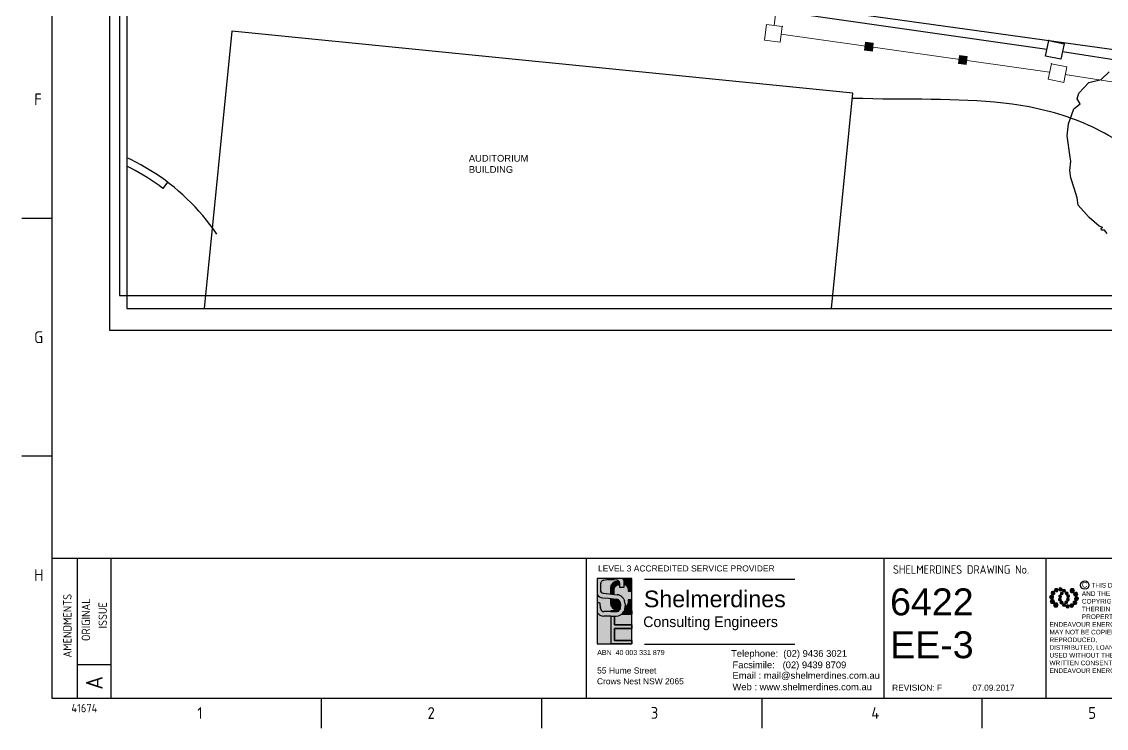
# Paper-space layout 'EE-3' of a CAD drawing. Header units: metres, sheet in millimetres. Extents: x -9 to 824, y -5 to 581.
# Drawn here: x -9.1 to 313.5, y -5.4 to 204.8 of the extents above; entities that cross this region are included whole.
import ezdxf
from ezdxf.enums import TextEntityAlignment as Align
from ezdxf.xclip import XClip

# ---------------------------------------------------------------- set-up
doc = ezdxf.new("R2010")
doc.units = ezdxf.units.M
doc.header["$XCLIPFRAME"] = 2
doc.linetypes.add('Cable New OH', pattern=[6, 4, -2])
doc.layers.get('0').update_dxf_attribs({"color": 6})
for name, color, linetype in [('detail_new', 7, 'Continuous'), ('NOTE 1TO1000_new', 7, 'Continuous'), ('Notes', 7, 'Continuous'), ('PLAN1_NEW', 251, 'Continuous')]:
    doc.layers.add(name, color=color, linetype=linetype)
doc.styles.add('ARIAL', font='arial.ttf', dxfattribs={"height": 2})
doc.styles.add('esp', font='eurosti.ttf')
doc.styles.add('iecISOCP', font='isocp.shx')
doc.styles.get("Standard").update_dxf_attribs({"font": 'arial.ttf'})
doc.linetypes.add('IE Trench HV', pattern='A,7,-0.2,["/",Standard,S=3,R=0,X=0.6,Y=-1.4],-2.5', length=9.7)

# ---------------------------------------------------------------- blocks, each defined once
blk = doc.blocks.new('PLAN_NEW')
at = {"layer": 'PLAN1_NEW', "color": 251}
for p, q in [((19.034, 75.258), (18.838, 75.378)), ((22.447, 48.62), (23.067, 48.779)), ((23.067, 48.779), (23.421, 48.775)), ((23.421, 48.775), (23.884, 48.659)), ((21.261, 48.292), (21.54, 48.418)), ((21.54, 48.418), (21.83, 48.543)), ((21.83, 48.543), (22.051, 48.591)), ((22.051, 48.591), (22.331, 48.591)), ((22.331, 48.591), (22.447, 48.62)), ((23.884, 48.659), (24.048, 48.485)), ((24.048, 48.485), (24.192, 48.591)), ((24.192, 48.591), (24.366, 48.553)), ((24.366, 48.553), (24.706, 48.287)), ((20.711, 47.878), (21.042, 48.243)), ((21.042, 48.243), (21.261, 48.292)), ((24.706, 48.287), (24.832, 47.936)), ((20.489, 47.559), (20.711, 47.878)), ((24.832, 47.936), (25.085, 47.726)), ((20.373, 47.482), (20.431, 47.492)), ((20.383, 47.396), (20.373, 47.482)), ((20.431, 47.492), (20.46, 47.453)), ((20.46, 47.453), (20.489, 47.559)), ((20.296, 47.299), (20.383, 47.396))]:
    blk.add_line(p, q, dxfattribs=at)
at = {"layer": 'PLAN1_NEW', "color": 251, "flags": 128}
blk.add_lwpolyline([(0, 49.225, 0.082049), (11.662, 49.985), (11.546, 50.541), (10.79, 50.378), (10.79, 50.703), (13.977, 51.736), (13.769, 52.276), (13.68, 52.241), (13.68, 55.241), (23.69, 55.241), (23.69, 73.801), (8.88, 73.801), (8.88, 72.621), (0, 72.621)], format="xyb", dxfattribs=at)
at = {"layer": 'PLAN1_NEW', "color": 251}
for radius, start, end in [(6.262, 328.5166, 48.6465), (6.492, 309.6661, 46.3901)]:
    blk.add_arc((13.498, 78.648), radius, start, end, dxfattribs=at)
blk.add_open_spline([(0, 41.575), (0.563, 41.283), (1.151, 40.965), (1.788, 40.597), (5.003, 38.741), (9.779, 39.331), (13.555, 40.107), (17.384, 40.894), (21.006, 43.789), (22.726, 46.64), (24.411, 49.433), (23.756, 51.966), (23.54, 55.241)], degree=3, knots=[0.749114, 0.749114, 0.749114, 0.749114, 1, 1, 1, 2, 2, 2, 3, 3, 3, 4, 4, 4, 4], dxfattribs=at)
blk = doc.blocks.new('SURVEY1_NEW')
at = {"layer": 'PLAN1_NEW'}
for p, q in [((-17.497198, 52.45986), (-1.875441, 50.291589)), ((-17.524696, 52.23151), (-9.542563, 51.093832)), ((-9.584691, 50.888101), (-9.490196, 51.348504)), ((-9.490196, 51.348504), (-9.030639, 51.254007)), ((-9.030639, 51.254007), (-9.125303, 50.793639)), ((-9.077971, 51.023823), (-1.585996, 49.846286)), ((-9.125303, 50.793639), (-9.584691, 50.888101))]:
    blk.add_line(p, q, dxfattribs=at)
for p in [(-9.490196, 51.348504, -9999), (-9.030639, 51.254007, -9999)]:
    blk.add_point(p, dxfattribs=at)
blk = doc.blocks.new('EE_LOGO_SMALL')
at = {"layer": 'Notes'}
h = blk.add_hatch(color=256, dxfattribs=at)
edge = h.paths.add_edge_path()
edge.add_spline(control_points=[(-8.41, 1.95), (-9.16, 1.99), (-9.8, 1.42), (-9.84, 0.67), (-9.89, -0.07), (-9.31, -0.71), (-8.56, -0.75), (-7.82, -0.8), (-7.18, -0.23), (-7.14, 0.52), (-7.09, 1.27), (-7.66, 1.91), (-8.41, 1.95)], knot_values=[0, 0, 0, 0, 1, 1, 1, 2, 2, 2, 3, 3, 3, 4, 4, 4, 4], degree=3, periodic=0)
h = blk.add_hatch(color=256, dxfattribs=at)
edge = h.paths.add_edge_path()
edge.add_spline(control_points=[(-6.81, 4.47), (-7.42, 4.82), (-8.21, 4.62), (-8.57, 4), (-8.92, 3.39), (-8.72, 2.6), (-8.1, 2.25), (-7.49, 1.89), (-6.7, 2.09), (-6.34, 2.71), (-5.98, 3.32), (-6.19, 4.11), (-6.81, 4.47)], knot_values=[0, 0, 0, 0, 1, 1, 1, 2, 2, 2, 3, 3, 3, 4, 4, 4, 4], degree=3, periodic=0)
h = blk.add_hatch(color=256, dxfattribs=at)
edge = h.paths.add_edge_path()
edge.add_spline(control_points=[(-4.19, 5.89), (-4.56, 6.46), (-5.32, 6.62), (-5.88, 6.26), (-6.45, 5.89), (-6.61, 5.13), (-6.25, 4.56), (-5.88, 4), (-5.13, 3.83), (-4.56, 4.2), (-3.99, 4.56), (-3.82, 5.32), (-4.19, 5.89)], knot_values=[0, 0, 0, 0, 1, 1, 1, 2, 2, 2, 3, 3, 3, 4, 4, 4, 4], degree=3, periodic=0)
h = blk.add_hatch(color=256, dxfattribs=at)
edge = h.paths.add_edge_path()
edge.add_spline(control_points=[(-2.5, 2.07), (-3.02, 2.18), (-3.52, 1.86), (-3.63, 1.35), (-3.74, 0.84), (-3.41, 0.33), (-2.91, 0.22), (-2.39, 0.11), (-1.89, 0.43), (-1.78, 0.95), (-1.67, 1.46), (-1.99, 1.96), (-2.5, 2.07)], knot_values=[0, 0, 0, 0, 1, 1, 1, 2, 2, 2, 3, 3, 3, 4, 4, 4, 4], degree=3, periodic=0)
h = blk.add_hatch(color=256, dxfattribs=at)
edge = h.paths.add_edge_path()
edge.add_spline(control_points=[(-1.35, 5.88), (-1.41, 6.52), (-1.98, 6.98), (-2.62, 6.92), (-3.26, 6.85), (-3.72, 6.28), (-3.66, 5.65), (-3.6, 5.01), (-3.03, 4.54), (-2.39, 4.61), (-1.75, 4.67), (-1.28, 5.24), (-1.35, 5.88)], knot_values=[0, 0, 0, 0, 1, 1, 1, 2, 2, 2, 3, 3, 3, 4, 4, 4, 4], degree=3, periodic=0)
h = blk.add_hatch(color=256, dxfattribs=at)
edge = h.paths.add_edge_path()
edge.add_spline(control_points=[(1.01, 4.87), (1.01, 4.27), (0.53, 3.79), (-0.07, 3.79), (-0.67, 3.79), (-1.16, 4.27), (-1.16, 4.87), (-1.16, 5.47), (-0.67, 5.96), (-0.07, 5.96), (0.53, 5.96), (1.01, 5.47), (1.01, 4.87)], knot_values=[0, 0, 0, 0, 1, 1, 1, 2, 2, 2, 3, 3, 3, 4, 4, 4, 4], degree=3, periodic=0)
edge = h.paths.add_edge_path()
edge.add_spline(control_points=[(-1.36, 3.98), (-1.87, 4.09), (-2.38, 3.77), (-2.49, 3.26), (-2.6, 2.75), (-2.27, 2.24), (-1.76, 2.13), (-1.25, 2.02), (-0.75, 2.35), (-0.64, 2.86), (-0.53, 3.37), (-0.85, 3.87), (-1.36, 3.98)], knot_values=[0, 0, 0, 0, 1, 1, 1, 2, 2, 2, 3, 3, 3, 4, 4, 4, 4], degree=3, periodic=0)
h = blk.add_hatch(color=256, dxfattribs=at)
edge = h.paths.add_edge_path()
edge.add_spline(control_points=[(2.33, 2.37), (2.77, 2.76), (2.8, 3.42), (2.42, 3.85), (2.03, 4.29), (1.37, 4.32), (0.94, 3.94), (0.51, 3.55), (0.47, 2.89), (0.85, 2.46), (1.24, 2.03), (1.9, 1.99), (2.33, 2.37)], knot_values=[0, 0, 0, 0, 1, 1, 1, 2, 2, 2, 3, 3, 3, 4, 4, 4, 4], degree=3, periodic=0)
edge = h.paths.add_edge_path()
edge.add_spline(control_points=[(1.01, 4.87), (1.01, 4.27), (0.53, 3.79), (-0.07, 3.79), (-0.67, 3.79), (-1.16, 4.27), (-1.16, 4.87), (-1.16, 5.47), (-0.67, 5.96), (-0.07, 5.96), (0.53, 5.96), (1.01, 5.47), (1.01, 4.87)], knot_values=[0, 0, 0, 0, 1, 1, 1, 2, 2, 2, 3, 3, 3, 4, 4, 4, 4], degree=3, periodic=0)
h = blk.add_hatch(color=256, dxfattribs=at)
edge = h.paths.add_edge_path()
edge.add_spline(control_points=[(1.01, 4.87), (1.01, 4.27), (0.53, 3.79), (-0.07, 3.79), (-0.67, 3.79), (-1.16, 4.27), (-1.16, 4.87), (-1.16, 5.47), (-0.67, 5.96), (-0.07, 5.96), (0.53, 5.96), (1.01, 5.47), (1.01, 4.87)], knot_values=[0, 0, 0, 0, 1, 1, 1, 2, 2, 2, 3, 3, 3, 4, 4, 4, 4], degree=3, periodic=0)
edge = h.paths.add_edge_path(flags=16)
edge.add_spline(control_points=[(1.01, 4.87), (1.01, 4.27), (0.53, 3.79), (-0.07, 3.79), (-0.67, 3.79), (-1.16, 4.27), (-1.16, 4.87), (-1.16, 5.47), (-0.67, 5.96), (-0.07, 5.96), (0.53, 5.96), (1.01, 5.47), (1.01, 4.87)], knot_values=[0, 0, 0, 0, 1, 1, 1, 2, 2, 2, 3, 3, 3, 4, 4, 4, 4], degree=3, periodic=0)
h = blk.add_hatch(color=256, dxfattribs=at)
edge = h.paths.add_edge_path()
edge.add_spline(control_points=[(2.98, 0.19), (3.52, 0.33), (3.83, 0.88), (3.69, 1.41), (3.55, 1.94), (3.01, 2.26), (2.48, 2.12), (1.95, 1.98), (1.63, 1.43), (1.77, 0.9), (1.91, 0.37), (2.45, 0.05), (2.98, 0.19)], knot_values=[0, 0, 0, 0, 1, 1, 1, 2, 2, 2, 3, 3, 3, 4, 4, 4, 4], degree=3, periodic=0)
h = blk.add_hatch(color=256, dxfattribs=at)
edge = h.paths.add_edge_path()
edge.add_spline(control_points=[(6.99, 4.87), (6.99, 4.04), (6.32, 3.36), (5.48, 3.36), (4.65, 3.36), (3.97, 4.04), (3.97, 4.87), (3.97, 5.71), (4.65, 6.38), (5.48, 6.38), (6.32, 6.38), (6.99, 5.71), (6.99, 4.87)], knot_values=[0, 0, 0, 0, 1, 1, 1, 2, 2, 2, 3, 3, 3, 4, 4, 4, 4], degree=3, periodic=0)
h = blk.add_hatch(color=256, dxfattribs=at)
edge = h.paths.add_edge_path()
edge.add_spline(control_points=[(8.37, 1.14), (9.1, 1.46), (9.42, 2.3), (9.11, 3.02), (8.79, 3.74), (7.95, 4.07), (7.23, 3.75), (6.51, 3.43), (6.18, 2.59), (6.49, 1.87), (6.81, 1.15), (7.65, 0.82), (8.37, 1.14)], knot_values=[0, 0, 0, 0, 1, 1, 1, 2, 2, 2, 3, 3, 3, 4, 4, 4, 4], degree=3, periodic=0)
h = blk.add_hatch(color=256, dxfattribs=at)
edge = h.paths.add_edge_path()
edge.add_spline(control_points=[(8.27, -1.91), (9.01, -1.95), (9.65, -1.38), (9.69, -0.63), (9.74, 0.12), (9.17, 0.75), (8.42, 0.8), (7.67, 0.84), (7.03, 0.27), (6.99, -0.48), (6.95, -1.22), (7.52, -1.87), (8.27, -1.91)], knot_values=[0, 0, 0, 0, 1, 1, 1, 2, 2, 2, 3, 3, 3, 4, 4, 4, 4], degree=3, periodic=0)
h = blk.add_hatch(color=256, dxfattribs=at)
edge = h.paths.add_edge_path()
edge.add_spline(control_points=[(-8.52, -1.1), (-9.24, -1.42), (-9.57, -2.26), (-9.25, -2.98), (-8.94, -3.7), (-8.09, -4.03), (-7.37, -3.71), (-6.65, -3.39), (-6.33, -2.55), (-6.64, -1.83), (-6.96, -1.11), (-7.8, -0.78), (-8.52, -1.1)], knot_values=[0, 0, 0, 0, 1, 1, 1, 2, 2, 2, 3, 3, 3, 4, 4, 4, 4], degree=3, periodic=0)
h = blk.add_hatch(color=256, dxfattribs=at)
edge = h.paths.add_edge_path()
edge.add_spline(control_points=[(-7.14, -4.83), (-7.14, -4), (-6.46, -3.32), (-5.63, -3.32), (-4.8, -3.32), (-4.12, -4), (-4.12, -4.83), (-4.12, -5.67), (-4.8, -6.34), (-5.63, -6.34), (-6.46, -6.34), (-7.14, -5.67), (-7.14, -4.83)], knot_values=[0, 0, 0, 0, 1, 1, 1, 2, 2, 2, 3, 3, 3, 4, 4, 4, 4], degree=3, periodic=0)
h = blk.add_hatch(color=256, dxfattribs=at)
edge = h.paths.add_edge_path()
edge.add_spline(control_points=[(-3.13, -0.15), (-3.66, -0.29), (-3.98, -0.84), (-3.84, -1.37), (-3.7, -1.9), (-3.15, -2.22), (-2.62, -2.08), (-2.09, -1.94), (-1.78, -1.39), (-1.91, -0.86), (-2.06, -0.33), (-2.6, -0.01), (-3.13, -0.15)], knot_values=[0, 0, 0, 0, 1, 1, 1, 2, 2, 2, 3, 3, 3, 4, 4, 4, 4], degree=3, periodic=0)
h = blk.add_hatch(color=256, dxfattribs=at)
edge = h.paths.add_edge_path()
edge.add_spline(control_points=[(-2.48, -2.33), (-2.91, -2.72), (-2.95, -3.38), (-2.56, -3.81), (-2.18, -4.24), (-1.52, -4.28), (-1.08, -3.9), (-0.65, -3.51), (-0.62, -2.85), (-1, -2.42), (-1.39, -1.98), (-2.05, -1.95), (-2.48, -2.33)], knot_values=[0, 0, 0, 0, 1, 1, 1, 2, 2, 2, 3, 3, 3, 4, 4, 4, 4], degree=3, periodic=0)
h = blk.add_hatch(color=256, dxfattribs=at)
edge = h.paths.add_edge_path()
edge.add_spline(control_points=[(-1.16, -4.83), (-1.16, -4.23), (-0.67, -3.74), (-0.07, -3.74), (0.53, -3.74), (1.01, -4.23), (1.01, -4.83), (1.01, -5.43), (0.53, -5.92), (-0.07, -5.92), (-0.67, -5.92), (-1.16, -5.43), (-1.16, -4.83)], knot_values=[0, 0, 0, 0, 1, 1, 1, 2, 2, 2, 3, 3, 3, 4, 4, 4, 4], degree=3, periodic=0)
h = blk.add_hatch(color=256, dxfattribs=at)
edge = h.paths.add_edge_path()
edge.add_spline(control_points=[(1.22, -3.94), (1.73, -4.05), (2.23, -3.73), (2.34, -3.22), (2.45, -2.71), (2.13, -2.2), (1.62, -2.09), (1.11, -1.98), (0.6, -2.3), (0.49, -2.81), (0.38, -3.32), (0.71, -3.83), (1.22, -3.94)], knot_values=[0, 0, 0, 0, 1, 1, 1, 2, 2, 2, 3, 3, 3, 4, 4, 4, 4], degree=3, periodic=0)
h = blk.add_hatch(color=256, dxfattribs=at)
edge = h.paths.add_edge_path()
edge.add_spline(control_points=[(1.2, -5.84), (1.27, -6.47), (1.84, -6.94), (2.47, -6.87), (3.11, -6.81), (3.58, -6.24), (3.51, -5.6), (3.45, -4.96), (2.88, -4.5), (2.24, -4.56), (1.6, -4.63), (1.13, -5.2), (1.2, -5.84)], knot_values=[0, 0, 0, 0, 1, 1, 1, 2, 2, 2, 3, 3, 3, 4, 4, 4, 4], degree=3, periodic=0)
h = blk.add_hatch(color=256, dxfattribs=at)
edge = h.paths.add_edge_path()
edge.add_spline(control_points=[(2.36, -2.03), (2.87, -2.14), (3.37, -1.81), (3.48, -1.3), (3.59, -0.79), (3.27, -0.29), (2.76, -0.18), (2.25, -0.07), (1.74, -0.39), (1.63, -0.9), (1.52, -1.41), (1.85, -1.92), (2.36, -2.03)], knot_values=[0, 0, 0, 0, 1, 1, 1, 2, 2, 2, 3, 3, 3, 4, 4, 4, 4], degree=3, periodic=0)
h = blk.add_hatch(color=256, dxfattribs=at)
edge = h.paths.add_edge_path()
edge.add_spline(control_points=[(4.05, -5.84), (4.41, -6.41), (5.17, -6.58), (5.73, -6.21), (6.3, -5.85), (6.46, -5.09), (6.1, -4.52), (5.73, -3.95), (4.98, -3.79), (4.41, -4.16), (3.84, -4.52), (3.68, -5.28), (4.05, -5.84)], knot_values=[0, 0, 0, 0, 1, 1, 1, 2, 2, 2, 3, 3, 3, 4, 4, 4, 4], degree=3, periodic=0)
h = blk.add_hatch(color=256, dxfattribs=at)
edge = h.paths.add_edge_path()
edge.add_spline(control_points=[(6.66, -4.43), (7.27, -4.78), (8.06, -4.58), (8.42, -3.96), (8.78, -3.35), (8.57, -2.56), (7.96, -2.2), (7.34, -1.84), (6.55, -2.05), (6.2, -2.66), (5.84, -3.28), (6.04, -4.07), (6.66, -4.43)], knot_values=[0, 0, 0, 0, 1, 1, 1, 2, 2, 2, 3, 3, 3, 4, 4, 4, 4], degree=3, periodic=0)
at = {"layer": 'Notes', "lineweight": 0}
for points in [[(1.85, 2.13), (1.85, 2.13)], [(-1.99, -2.08), (-1.99, -2.08)]]:
    blk.add_lwpolyline(points, dxfattribs=at)
for points in [[(-8.41, 1.95), (-9.16, 1.99), (-9.8, 1.42), (-9.84, 0.67), (-9.89, -0.07), (-9.31, -0.71), (-8.56, -0.75), (-7.82, -0.8), (-7.18, -0.23), (-7.14, 0.52), (-7.09, 1.27), (-7.66, 1.91), (-8.41, 1.95)], [(-6.81, 4.47), (-7.42, 4.82), (-8.21, 4.62), (-8.57, 4), (-8.92, 3.39), (-8.72, 2.6), (-8.1, 2.25), (-7.49, 1.89), (-6.7, 2.09), (-6.34, 2.71), (-5.98, 3.32), (-6.19, 4.11), (-6.81, 4.47)], [(-4.19, 5.89), (-4.56, 6.46), (-5.32, 6.62), (-5.88, 6.26), (-6.45, 5.89), (-6.61, 5.13), (-6.25, 4.56), (-5.88, 4), (-5.13, 3.83), (-4.56, 4.2), (-3.99, 4.56), (-3.82, 5.32), (-4.19, 5.89)], [(-2.5, 2.07), (-3.02, 2.18), (-3.52, 1.86), (-3.63, 1.35), (-3.74, 0.84), (-3.41, 0.33), (-2.91, 0.22), (-2.39, 0.11), (-1.89, 0.43), (-1.78, 0.95), (-1.67, 1.46), (-1.99, 1.96), (-2.5, 2.07)], [(-1.35, 5.88), (-1.41, 6.52), (-1.98, 6.98), (-2.62, 6.92), (-3.26, 6.85), (-3.72, 6.28), (-3.66, 5.65), (-3.6, 5.01), (-3.03, 4.54), (-2.39, 4.61), (-1.75, 4.67), (-1.28, 5.24), (-1.35, 5.88)], [(-1.36, 3.98), (-1.87, 4.09), (-2.38, 3.77), (-2.49, 3.26), (-2.6, 2.75), (-2.27, 2.24), (-1.76, 2.13), (-1.25, 2.02), (-0.75, 2.35), (-0.64, 2.86), (-0.53, 3.37), (-0.85, 3.87), (-1.36, 3.98)], [(1.01, 4.87), (1.01, 4.27), (0.53, 3.79), (-0.07, 3.79), (-0.67, 3.79), (-1.16, 4.27), (-1.16, 4.87), (-1.16, 5.47), (-0.67, 5.96), (-0.07, 5.96), (0.53, 5.96), (1.01, 5.47), (1.01, 4.87)], [(1.01, 4.87), (1.01, 4.27), (0.53, 3.79), (-0.07, 3.79), (-0.67, 3.79), (-1.16, 4.27), (-1.16, 4.87), (-1.16, 5.47), (-0.67, 5.96), (-0.07, 5.96), (0.53, 5.96), (1.01, 5.47), (1.01, 4.87)], [(2.33, 2.37), (2.77, 2.76), (2.8, 3.42), (2.42, 3.85), (2.03, 4.29), (1.37, 4.32), (0.94, 3.94), (0.51, 3.55), (0.47, 2.89), (0.85, 2.46), (1.24, 2.03), (1.9, 1.99), (2.33, 2.37)], [(2.98, 0.19), (3.52, 0.33), (3.83, 0.88), (3.69, 1.41), (3.55, 1.94), (3.01, 2.26), (2.48, 2.12), (1.95, 1.98), (1.63, 1.43), (1.77, 0.9), (1.91, 0.37), (2.45, 0.05), (2.98, 0.19)], [(6.99, 4.87), (6.99, 4.04), (6.32, 3.36), (5.48, 3.36), (4.65, 3.36), (3.97, 4.04), (3.97, 4.87), (3.97, 5.71), (4.65, 6.38), (5.48, 6.38), (6.32, 6.38), (6.99, 5.71), (6.99, 4.87)], [(8.37, 1.14), (9.1, 1.46), (9.42, 2.3), (9.11, 3.02), (8.79, 3.74), (7.95, 4.07), (7.23, 3.75), (6.51, 3.43), (6.18, 2.59), (6.49, 1.87), (6.81, 1.15), (7.65, 0.82), (8.37, 1.14)], [(8.27, -1.91), (9.01, -1.95), (9.65, -1.38), (9.69, -0.63), (9.74, 0.12), (9.17, 0.75), (8.42, 0.8), (7.67, 0.84), (7.03, 0.27), (6.99, -0.48), (6.95, -1.22), (7.52, -1.87), (8.27, -1.91)], [(-8.52, -1.1), (-9.24, -1.42), (-9.57, -2.26), (-9.25, -2.98), (-8.94, -3.7), (-8.09, -4.03), (-7.37, -3.71), (-6.65, -3.39), (-6.33, -2.55), (-6.64, -1.83), (-6.96, -1.11), (-7.8, -0.78), (-8.52, -1.1)], [(-7.14, -4.83), (-7.14, -4), (-6.46, -3.32), (-5.63, -3.32), (-4.8, -3.32), (-4.12, -4), (-4.12, -4.83), (-4.12, -5.67), (-4.8, -6.34), (-5.63, -6.34), (-6.46, -6.34), (-7.14, -5.67), (-7.14, -4.83)], [(-3.13, -0.15), (-3.66, -0.29), (-3.98, -0.84), (-3.84, -1.37), (-3.7, -1.9), (-3.15, -2.22), (-2.62, -2.08), (-2.09, -1.94), (-1.78, -1.39), (-1.91, -0.86), (-2.06, -0.33), (-2.6, -0.01), (-3.13, -0.15)], [(-2.48, -2.33), (-2.91, -2.72), (-2.95, -3.38), (-2.56, -3.81), (-2.18, -4.24), (-1.52, -4.28), (-1.08, -3.9), (-0.65, -3.51), (-0.62, -2.85), (-1, -2.42), (-1.39, -1.98), (-2.05, -1.95), (-2.48, -2.33)], [(-1.16, -4.83), (-1.16, -4.23), (-0.67, -3.74), (-0.07, -3.74), (0.53, -3.74), (1.01, -4.23), (1.01, -4.83), (1.01, -5.43), (0.53, -5.92), (-0.07, -5.92), (-0.67, -5.92), (-1.16, -5.43), (-1.16, -4.83)], [(1.22, -3.94), (1.73, -4.05), (2.23, -3.73), (2.34, -3.22), (2.45, -2.71), (2.13, -2.2), (1.62, -2.09), (1.11, -1.98), (0.6, -2.3), (0.49, -2.81), (0.38, -3.32), (0.71, -3.83), (1.22, -3.94)], [(1.2, -5.84), (1.27, -6.47), (1.84, -6.94), (2.47, -6.87), (3.11, -6.81), (3.58, -6.24), (3.51, -5.6), (3.45, -4.96), (2.88, -4.5), (2.24, -4.56), (1.6, -4.63), (1.13, -5.2), (1.2, -5.84)], [(2.36, -2.03), (2.87, -2.14), (3.37, -1.81), (3.48, -1.3), (3.59, -0.79), (3.27, -0.29), (2.76, -0.18), (2.25, -0.07), (1.74, -0.39), (1.63, -0.9), (1.52, -1.41), (1.85, -1.92), (2.36, -2.03)], [(4.05, -5.84), (4.41, -6.41), (5.17, -6.58), (5.73, -6.21), (6.3, -5.85), (6.46, -5.09), (6.1, -4.52), (5.73, -3.95), (4.98, -3.79), (4.41, -4.16), (3.84, -4.52), (3.68, -5.28), (4.05, -5.84)], [(6.66, -4.43), (7.27, -4.78), (8.06, -4.58), (8.42, -3.96), (8.78, -3.35), (8.57, -2.56), (7.96, -2.2), (7.34, -1.84), (6.55, -2.05), (6.2, -2.66), (5.84, -3.28), (6.04, -4.07), (6.66, -4.43)]]:
    blk.add_open_spline(points, degree=3, knots=[0, 0, 0, 0, 1, 1, 1, 2, 2, 2, 3, 3, 3, 4, 4, 4, 4], dxfattribs=at)
blk = doc.blocks.new('EE_COPYRIGHT_A1')
at = {"layer": 'Notes'}
blk.add_circle((9.53, -0.82), 1.15, dxfattribs=at)
at = {"xscale": 0.4, "yscale": 0.4, "zscale": 0.4}
blk.add_blockref('EE_LOGO_SMALL', (3.96, -4.29), dxfattribs=at)
at = {"layer": 'Notes', "insert": (0, 0), "char_height": 1.25, "width": 24.1208, "attachment_point": 1, "style": 'ARIAL'}
blk.add_mtext('\\pt8.75;               ^I{\\H1.2x;C } THIS DRAWING\\P\\pi-8.75,l8.75,t8.75,20;       ^IAND THE ^I\\P\\pi0,t8.75;COPYRIGHT\\P\\pi-8.75,t1.25,8.75;^I^ITHEREIN IS THE PROPERTY  OF \\P\\pi0,l0,t1.25;ENDEAVOUR ENERGY AND MAY NOT BE COPIED, REPRODUCED, DISTRIBUTED, LOANED OR USED WITHOUT THE WRITTEN CONSENT OF ENDEAVOUR ENERGY', dxfattribs=at)
blk = doc.blocks.new('SHELMERDINES LOGO')
at = {"layer": 'Notes', "true_color": 0xdbe3f6}
h = blk.add_hatch(color=254, dxfattribs=at)
edge = h.paths.add_edge_path()
edge.add_spline(control_points=[(11.18, 29.42), (11.04, 29.65), (10.87, 29.85), (10.27, 30.41), (9.76, 30.67), (9.2, 30.76)], knot_values=[4.205477, 4.205477, 4.205477, 4.205477, 4.535058, 4.535058, 5.219301, 5.219301, 5.219301, 5.219301], degree=3, periodic=0)
edge.add_line((9.2, 30.76), (6.79, 31.03))
edge.add_line((6.79, 31.03), (5.04, 31.19))
edge.add_arc((5.12, 32.09), 0.9, 180, 264.9031, ccw=False)
edge.add_line((4.22, 32.09), (4.22, 33.62))
edge.add_ellipse((5.29, 33.73), major_axis=(-0.764, 0.764), ratio=1, start_angle=22.0365, end_angle=50.8264, ccw=False)
edge.add_line((4.3, 34.15), (4.42, 34.45))
edge.add_ellipse((5.42, 34.03), major_axis=(0.764, 0.764), ratio=1, start_angle=56.3738, end_angle=112.0365, ccw=False)
edge.add_line((5.21, 35.09), (6.11, 35.27))
edge.add_ellipse((6.33, 34.21), major_axis=(-0.764, 0.764), ratio=1, start_angle=-44.7303, end_angle=-33.6262, ccw=False)
edge.add_line((6.32, 35.29), (8.07, 35.3))
edge.add_ellipse((8.08, 34.22), major_axis=(-0.764, 0.764), ratio=1, start_angle=-53.7269, end_angle=-44.7303, ccw=False)
edge.add_line((8.24, 35.29), (9.2, 35.14))
edge.add_line((9.2, 35.14), (9.38, 35.05))
edge.add_arc((8.98, 34.24), 0.9, 0, 63.4339, ccw=False)
edge.add_line((9.88, 34.24), (9.88, 33.65))
edge.add_line((9.88, 33.65), (9.88, 33.04))
edge.add_line((9.88, 33.04), (11.29, 33.04))
edge.add_line((11.29, 33.04), (11.29, 34.94))
edge.add_line((11.29, 34.94), (10.9, 35.58))
edge.add_line((10.9, 35.58), (3.26, 35.58))
edge.add_line((3.26, 35.58), (3.26, 30.95))
edge.add_line((3.26, 30.95), (3.26, 30.81))
edge.add_arc((5.12, 32.09), 2.25, 214.4227, 264.9031)
edge.add_line((4.92, 29.85), (6.65, 29.69))
edge.add_line((6.65, 29.69), (8.98, 29.43))
edge.add_ellipse((8.98, 28.29), major_axis=(-1.08, 0.73), ratio=0.83152, start_angle=240.9561, end_angle=299.0439, ccw=False)
edge.add_line((10.03, 28.72), (10.13, 28.4))
edge.add_ellipse((9.11, 28.06), major_axis=(0.764, 0.764), ratio=1, start_angle=315, end_angle=333.5103, ccw=False)
edge.add_line((10.19, 28.06), (10.19, 27.36))
edge.add_line((10.19, 27.36), (10.19, 26.89))
edge.add_ellipse((9.32, 26.89), major_axis=(0.611, 0.611), ratio=1, start_angle=281.3384, end_angle=315, ccw=False)
edge.add_arc((8.88, 27.02), 1.31, 269.4973, 332.4116, ccw=False)
edge.add_line((8.87, 25.71), (7.29, 25.71))
edge.add_line((7.29, 25.71), (5.21, 25.71))
edge.add_arc((5.21, 26.61), 0.9, 193.1434, 270, ccw=False)
edge.add_line((4.33, 26.41), (4.2, 26.98))
edge.add_ellipse((4.62, 27.08), major_axis=(-0.305, 0.305), ratio=1, start_angle=46.9333, end_angle=58.1434, ccw=False)
edge.add_line((4.19, 27.07), (4.16, 27.95))
edge.add_ellipse((3.73, 27.94), major_axis=(-0.305, 0.305), ratio=1, start_angle=226.9333, end_angle=266.9872)
edge.add_line((4.05, 28.22), (4.04, 28.24))
edge.add_ellipse((3.71, 27.95), major_axis=(0.305, 0.305), ratio=1, start_angle=356.9872, end_angle=405)
edge.add_line((3.71, 28.38), (3.26, 28.38))
edge.add_line((3.26, 28.38), (3.26, 25.49))
edge.add_arc((5.21, 26.61), 2.25, 209.9963, 270)
edge.add_line((5.21, 24.36), (7.29, 24.36))
edge.add_line((7.29, 24.36), (8.86, 24.36))
edge.add_arc((8.88, 27.02), 2.66, 269.6469, 330.9629)
edge.add_ellipse((9.32, 26.89), major_axis=(-1.57, 1.57), ratio=1, start_angle=193.299, end_angle=200.909)
edge.add_ellipse((9.32, 26.89), major_axis=(-1.57, 1.57), ratio=1, start_angle=200.909, end_angle=207.0605)
edge.add_ellipse((9.32, 26.89), major_axis=(-1.57, 1.57), ratio=1, start_angle=207.0605, end_angle=225)
edge.add_line((11.54, 26.89), (11.54, 27.36))
edge.add_line((11.54, 27.36), (11.54, 28.06))
edge.add_ellipse((9.11, 28.06), major_axis=(1.72, 1.72), ratio=1, start_angle=315, end_angle=333.5103)
edge.add_line((11.41, 28.83), (11.18, 29.42))
at = {"layer": 'Notes', "true_color": 0x2d79c8}
h = blk.add_hatch(color=152, dxfattribs=at)
edge = h.paths.add_edge_path()
edge.add_line((10.9, 35.58), (11.29, 34.94))
edge.add_line((11.29, 34.94), (11.29, 34.76))
edge.add_line((11.29, 34.76), (11.94, 34.76))
edge.add_ellipse((11.42, 32.39), major_axis=(1.72, 1.72), ratio=1, start_angle=341.314, end_angle=392.6975, ccw=False)
edge.add_line((13.6, 33.46), (13.6, 35.58))
edge.add_line((13.6, 35.58), (10.9, 35.58))
h = blk.add_hatch(color=152, dxfattribs=at)
edge = h.paths.add_edge_path()
edge.add_ellipse((9.35, 32.6), major_axis=(1.53, 1.53), ratio=1, start_angle=45, end_angle=135, ccw=False)
edge.add_line((9.35, 34.76), (9.72, 34.76))
edge.add_arc((8.98, 34.24), 0.9, 34.9775, 63.4339)
edge.add_line((9.38, 35.05), (9.2, 35.14))
edge.add_line((9.2, 35.14), (8.24, 35.29))
edge.add_ellipse((8.08, 34.22), major_axis=(-0.764, 0.764), ratio=1, start_angle=-53.7269, end_angle=-44.7303)
edge.add_line((8.07, 35.3), (6.32, 35.29))
edge.add_ellipse((6.33, 34.21), major_axis=(-0.764, 0.764), ratio=1, start_angle=-44.7303, end_angle=-33.6262)
edge.add_line((6.11, 35.27), (5.21, 35.09))
edge.add_ellipse((5.42, 34.03), major_axis=(0.764, 0.764), ratio=1, start_angle=56.3738, end_angle=112.0365)
edge.add_line((4.42, 34.45), (4.3, 34.15))
edge.add_ellipse((5.29, 33.73), major_axis=(-0.764, 0.764), ratio=1, start_angle=22.0365, end_angle=50.8264)
edge.add_line((4.22, 33.62), (4.22, 32.09))
edge.add_arc((5.12, 32.09), 0.9, 180, 264.9031)
edge.add_line((5.04, 31.19), (6.79, 31.03))
edge.add_line((6.79, 31.03), (7.19, 30.99))
edge.add_line((7.19, 30.99), (7.19, 32.6))
at = {"layer": 'Notes', "true_color": 0x95afe3}
h = blk.add_hatch(color=151, dxfattribs=at)
edge = h.paths.add_edge_path()
edge.add_ellipse((9.4, 32.57), major_axis=(-0.764, 0.764), ratio=1, start_angle=-45, end_angle=45, ccw=False)
edge.add_line((9.4, 33.65), (9.88, 33.65))
edge.add_line((9.88, 33.65), (9.88, 34.24))
edge.add_arc((8.98, 34.24), 0.9, 0, 34.9775)
edge.add_line((9.72, 34.76), (9.35, 34.76))
edge.add_ellipse((9.35, 32.6), major_axis=(1.53, 1.53), ratio=1, start_angle=45, end_angle=135)
edge.add_line((7.19, 32.6), (7.19, 30.99))
edge.add_line((7.19, 30.99), (8.32, 30.86))
edge.add_line((8.32, 30.86), (8.32, 32.57))
at = {"layer": 'Notes', "true_color": 0x2d79c8}
h = blk.add_hatch(color=152, dxfattribs=at)
edge = h.paths.add_edge_path()
edge.add_spline(control_points=[(9.2, 30.76), (9.76, 30.67), (10.27, 30.41), (10.87, 29.85), (11.04, 29.65), (11.18, 29.42)], knot_values=[4.205477, 4.205477, 4.205477, 4.205477, 4.88972, 4.88972, 5.219301, 5.219301, 5.219301, 5.219301], degree=3, periodic=0)
edge.add_line((11.18, 29.42), (11.41, 28.83))
edge.add_ellipse((9.11, 28.06), major_axis=(1.72, 1.72), ratio=1, start_angle=315, end_angle=333.5103, ccw=False)
edge.add_line((11.54, 28.06), (11.54, 27.36))
edge.add_line((11.54, 27.36), (11.6, 27.36))
edge.add_arc((11.6, 28.26), 0.9, 270, 360)
edge.add_line((12.5, 28.26), (12.5, 29.21))
edge.add_line((12.5, 29.21), (13.6, 29.21))
edge.add_line((13.6, 29.21), (13.6, 31.83))
edge.add_line((13.6, 31.83), (12.5, 31.83))
edge.add_line((12.5, 31.83), (12.5, 32.57))
edge.add_ellipse((11.42, 32.57), major_axis=(0.764, 0.764), ratio=1, start_angle=315, end_angle=405)
edge.add_line((11.42, 33.65), (11.29, 33.65))
edge.add_line((11.29, 33.65), (11.29, 33.56))
edge.add_line((11.29, 33.56), (11.29, 33.04))
edge.add_line((11.29, 33.04), (9.88, 33.04))
edge.add_line((9.88, 33.04), (9.88, 33.65))
edge.add_line((9.88, 33.65), (9.4, 33.65))
edge.add_ellipse((9.4, 32.57), major_axis=(-0.764, 0.764), ratio=1, start_angle=-45, end_angle=45)
edge.add_line((8.32, 32.57), (8.32, 30.86))
edge.add_line((8.32, 30.86), (9.2, 30.76))
at = {"layer": 'Notes', "true_color": 0x95afe3}
h = blk.add_hatch(color=151, dxfattribs=at)
edge = h.paths.add_edge_path()
edge.add_ellipse((11.42, 32.57), major_axis=(0.764, 0.764), ratio=1, start_angle=315, end_angle=405, ccw=False)
edge.add_line((12.5, 32.57), (12.5, 31.83))
edge.add_line((12.5, 31.83), (13.6, 31.83))
edge.add_line((13.6, 31.83), (13.6, 33.21))
edge.add_line((13.6, 33.21), (13.6, 33.46))
edge.add_ellipse((11.42, 32.39), major_axis=(1.72, 1.72), ratio=1, start_angle=341.314, end_angle=392.6975)
edge.add_line((11.94, 34.76), (11.29, 34.76))
edge.add_line((11.29, 34.76), (11.29, 33.65))
edge.add_line((11.29, 33.65), (11.42, 33.65))
at = {"layer": 'Notes', "true_color": 0x2d79c8}
h = blk.add_hatch(color=152, dxfattribs=at)
edge = h.paths.add_edge_path()
edge.add_arc((5.12, 32.09), 2.25, 214.4227, 264.9031, ccw=False)
edge.add_line((3.26, 30.81), (3.26, 28.38))
edge.add_line((3.26, 28.38), (3.8, 28.38))
edge.add_ellipse((3.71, 27.95), major_axis=(0.305, 0.305), ratio=1, start_angle=356.9872, end_angle=405, ccw=False)
edge.add_ellipse((3.73, 27.94), major_axis=(-0.305, 0.305), ratio=1, start_angle=226.9333, end_angle=266.9872, ccw=False)
edge.add_line((4.16, 27.95), (4.19, 27.07))
edge.add_ellipse((4.62, 27.08), major_axis=(-0.305, 0.305), ratio=1, start_angle=46.9333, end_angle=58.1434)
edge.add_line((4.2, 26.98), (4.33, 26.41))
edge.add_arc((5.21, 26.61), 0.9, 193.1434, 270)
edge.add_line((5.21, 25.71), (7.29, 25.71))
edge.add_line((7.29, 25.71), (7.29, 25.99))
edge.add_line((7.29, 25.99), (9.69, 25.99))
edge.add_arc((8.88, 27.02), 1.31, 308.1662, 321.8634)
edge.add_line((9.91, 26.21), (9.35, 26.21))
edge.add_ellipse((9.35, 28.37), major_axis=(-1.53, 1.53), ratio=1, start_angle=45, end_angle=135, ccw=False)
edge.add_line((7.19, 28.37), (7.19, 29.63))
edge.add_line((7.19, 29.63), (6.65, 29.69))
edge.add_line((6.65, 29.69), (4.92, 29.85))
at = {"layer": 'Notes', "true_color": 0x95afe3}
h = blk.add_hatch(color=151, dxfattribs=at)
edge = h.paths.add_edge_path()
edge.add_ellipse((9.4, 28.44), major_axis=(0.764, 0.764), ratio=1, start_angle=135, end_angle=225, ccw=False)
edge.add_line((8.32, 28.44), (8.32, 29.5))
edge.add_line((8.32, 29.5), (7.19, 29.63))
edge.add_line((7.19, 29.63), (7.19, 28.37))
edge.add_ellipse((9.35, 28.37), major_axis=(-1.53, 1.53), ratio=1, start_angle=45, end_angle=135)
edge.add_line((9.35, 26.21), (9.91, 26.21))
edge.add_arc((8.88, 27.02), 1.31, 321.8634, 332.4116)
edge.add_ellipse((9.32, 26.89), major_axis=(0.611, 0.611), ratio=1, start_angle=281.3384, end_angle=315)
edge.add_line((10.19, 26.89), (10.19, 27.36))
edge.add_line((10.19, 27.36), (9.4, 27.36))
at = {"layer": 'Notes', "true_color": 0x2d79c8}
h = blk.add_hatch(color=152, dxfattribs=at)
edge = h.paths.add_edge_path()
edge.add_line((10.13, 28.4), (10.03, 28.72))
edge.add_ellipse((8.98, 28.29), major_axis=(-1.08, 0.73), ratio=0.83152, start_angle=240.9561, end_angle=299.0439)
edge.add_line((8.98, 29.43), (8.32, 29.5))
edge.add_line((8.32, 29.5), (8.32, 28.44))
edge.add_ellipse((9.4, 28.44), major_axis=(0.764, 0.764), ratio=1, start_angle=135, end_angle=225)
edge.add_line((9.4, 27.36), (10.19, 27.36))
edge.add_line((10.19, 27.36), (10.19, 28.06))
edge.add_ellipse((9.11, 28.06), major_axis=(0.764, 0.764), ratio=1, start_angle=315, end_angle=333.5103)
at = {"layer": 'Notes', "true_color": 0x95afe3}
h = blk.add_hatch(color=151, dxfattribs=at)
edge = h.paths.add_edge_path()
edge.add_line((11.6, 27.36), (11.54, 27.36))
edge.add_line((11.54, 27.36), (11.54, 26.89))
edge.add_ellipse((9.32, 26.89), major_axis=(-1.57, 1.57), ratio=1, start_angle=207.0605, end_angle=225, ccw=False)
edge.add_line((11.43, 26.21), (11.6, 26.21))
edge.add_arc((11.59, 28.27), 2.06, 270.3779, 348.0178)
edge.add_line((13.6, 27.84), (13.6, 29.21))
edge.add_line((13.6, 29.21), (12.5, 29.21))
edge.add_line((12.5, 29.21), (12.5, 28.26))
edge.add_arc((11.6, 28.26), 0.9, 270, 360, ccw=False)
for points in [[(7.29, 25.99), (7.29, 25.71), (8.89, 25.71, 0.165834), (9.69, 25.99)], [(8.36, 21.77), (8.36, 24.36), (7.29, 24.36), (7.29, 16.16), (13.6, 16.16), (13.6, 17.15), (8.41, 17.15), (8.41, 20.69), (13.6, 20.69), (13.6, 21.77)]]:
    blk.add_hatch(color=151, dxfattribs=at).paths.add_polyline_path(points)
h = blk.add_hatch(color=151, dxfattribs=at)
edge = h.paths.add_edge_path()
edge.add_line((13.6, 24.91), (13.6, 25.99))
edge.add_line((13.6, 25.99), (11.35, 25.99))
edge.add_ellipse((9.32, 26.89), major_axis=(-1.57, 1.57), ratio=1, start_angle=193.299, end_angle=200.909, ccw=False)
edge.add_arc((8.88, 27.02), 2.66, 307.3177, 330.9629, ccw=False)
edge.add_line((10.49, 24.91), (13.6, 24.91))
at = {"layer": 'Notes', "true_color": 0x2d79c8}
h = blk.add_hatch(color=152, dxfattribs=at)
edge = h.paths.add_edge_path()
edge.add_arc((11.59, 28.27), 2.06, 270.3779, 348.0178, ccw=False)
edge.add_line((11.6, 26.21), (11.43, 26.21))
edge.add_ellipse((9.32, 26.89), major_axis=(-1.57, 1.57), ratio=1, start_angle=200.909, end_angle=207.0605, ccw=False)
edge.add_line((11.35, 25.99), (13.6, 25.99))
edge.add_line((13.6, 25.99), (13.6, 27.84))
for points in [[(7.29, 24.36), (5.21, 24.36, -0.267966), (3.26, 25.49), (3.26, 24.89), (3.26, 16.16), (7.29, 16.16)], [(13.6, 24.91), (10.49, 24.91, -0.162702), (8.89, 24.36), (8.36, 24.36), (8.36, 21.77), (13.6, 21.77)], [(13.6, 17.15), (13.6, 20.69), (8.41, 20.69), (8.41, 17.15)]]:
    blk.add_hatch(color=152, dxfattribs=at).paths.add_polyline_path(points)
at = {"layer": 'Notes', "color": 7}
for p, q in [((13.6, 35.58), (3.26, 35.58)), ((3.26, 35.58), (3.26, 16.16)), ((11.44, 35.58), (3.26, 35.58)), ((3.26, 35.58), (3.26, 30.95)), ((11.29, 34.94), (10.9, 35.58)), ((13.6, 16.16), (13.6, 35.58)), ((4.3, 34.15), (4.42, 34.45)), ((5.21, 35.09), (6.11, 35.27)), ((6.32, 35.29), (8.07, 35.3)), ((7.19, 32.6), (7.19, 30.99)), ((8.24, 35.29), (9.2, 35.14)), ((8.32, 30.86), (8.32, 32.57)), ((9.2, 35.14), (9.38, 35.05)), ((9.72, 34.76), (9.35, 34.76)), ((9.4, 33.65), (9.88, 33.65)), ((9.88, 34.24), (9.88, 33.65)), ((9.88, 33.65), (9.88, 34.24)), ((9.88, 33.65), (9.88, 33.04)), ((9.88, 33.04), (9.88, 33.04)), ((9.88, 33.04), (11.29, 33.04)), ((11.29, 33.04), (11.29, 34.94)), ((11.29, 34.94), (11.29, 33.56)), ((11.94, 34.76), (11.29, 34.76)), ((11.29, 33.65), (11.42, 33.65)), ((11.87, 34.76), (11.83, 34.76)), ((12.5, 32.57), (12.5, 31.83)), ((13.6, 31.83), (13.6, 33.21)), ((4.92, 29.85), (6.65, 29.69)), ((5.04, 31.19), (6.77, 31.04)), ((7.19, 29.63), (7.19, 28.37)), ((8.32, 28.44), (8.32, 29.5)), ((11.18, 29.42), (11.41, 28.83)), ((12.5, 31.83), (13.6, 31.83)), ((13.6, 29.21), (12.5, 29.21)), ((12.5, 29.21), (12.5, 28.26)), ((13.6, 27.29), (13.6, 29.21)), ((3.71, 28.38), (3.26, 28.38)), ((3.26, 28.38), (3.26, 24.89)), ((4.05, 28.22), (4.04, 28.24)), ((4.19, 27.07), (4.16, 27.95)), ((4.33, 26.41), (4.2, 26.98)), ((9.35, 26.21), (9.91, 26.21)), ((10.19, 27.36), (9.4, 27.36)), ((10.03, 28.72), (10.13, 28.4)), ((10.19, 28.06), (10.19, 27.36)), ((10.19, 26.89), (10.19, 27.36)), ((11.43, 26.21), (11.6, 26.21)), ((11.54, 28.06), (11.54, 27.36)), ((11.6, 27.36), (11.54, 27.36)), ((11.88, 25.99), (13.6, 25.99)), ((13.6, 25.99), (13.6, 24.91)), ((7.29, 25.71), (5.21, 25.71)), ((7.29, 24.36), (5.21, 24.36)), ((7.29, 25.71), (8.87, 25.71)), ((7.29, 24.36), (8.87, 24.36)), ((8.87, 25.71), (8.36, 25.71)), ((8.36, 23.94), (8.36, 21.8)), ((13.6, 24.91), (10.94, 24.91)), ((8.36, 21.77), (13.56, 21.77)), ((13.6, 20.69), (8.41, 20.69)), ((8.41, 20.69), (8.41, 17.15)), ((13.6, 21.8), (13.6, 20.69)), ((3.26, 16.16), (13.6, 16.16)), ((13.6, 16.16), (7.29, 16.16)), ((8.41, 17.15), (13.6, 17.15)), ((13.6, 17.15), (13.6, 16.16))]:
    blk.add_line(p, q, dxfattribs=at)
at = {"layer": 'Notes'}
for p, q in [((4.22, 33.62), (4.22, 32.09)), ((6.65, 29.69), (8.98, 29.43)), ((6.8, 31.03), (9.2, 30.76)), ((11.54, 26.89), (11.54, 27.36))]:
    blk.add_line(p, q, dxfattribs=at)
at = {"layer": 'Notes', "color": 253, "true_color": 0xadadad}
for p, q in [((17.36, 35.42), (62.02, 35.42)), ((17.36, 16.01), (62.02, 16.01))]:
    blk.add_line(p, q, dxfattribs=at)
at = {"layer": 'Notes'}
for points in [[(9.69, 25.99), (7.29, 25.99), (7.29, 25.71)], [(10.49, 24.91), (13.6, 24.91), (13.6, 25.99), (11.35, 25.99)], [(7.29, 24.36), (7.29, 16.16), (13.6, 16.16), (13.6, 17.15), (8.41, 17.15), (8.41, 20.69), (13.6, 20.69), (13.6, 21.77), (8.36, 21.77), (8.36, 24.36)]]:
    blk.add_lwpolyline(points, dxfattribs=at)
at = {"layer": 'Notes', "color": 7}
for centre, radius, start, end in [((8.98, 34.24), 0.9, 0, 63.4339), ((5.21, 26.61), 0.9, 193.1434, 270), ((11.6, 28.26), 0.9, 270, 360), ((11.59, 28.27), 2.06, 270.3779, 348.0178), ((5.21, 26.61), 2.25, 209.9963, 270)]:
    blk.add_arc(centre, radius, start, end, dxfattribs=at)
at = {"layer": 'Notes'}
for centre, radius, start, end in [((5.12, 32.09), 2.25, 214.4227, 264.9031), ((5.12, 32.09), 0.9, 180, 264.9031), ((8.88, 27.02), 1.31, 269.4973, 332.4116), ((8.88, 27.02), 2.66, 269.4973, 330.9629)]:
    blk.add_arc(centre, radius, start, end, dxfattribs=at)
at = {"layer": 'Notes', "color": 7}
for centre, major_axis, ratio, start_param, end_param in [((5.29, 33.73), (-0.764, 0.764), 1, 0.384609, 0.887087), ((5.42, 34.03), (0.764, 0.764), 1, 0.983908, 1.955405), ((6.33, 34.21), (-0.764, 0.764), 1, -0.78069, -0.586889), ((9.35, 32.6), (1.53, 1.53), 1, 0.785398, 2.356194), ((8.08, 34.22), (-0.764, 0.764), 1, -0.937711, -0.78069), ((9.4, 32.57), (-0.764, 0.764), 1, -0.785398, 0.785398), ((11.42, 32.57), (0.764, 0.764), 1, 5.497787, 7.068583), ((11.42, 32.39), (1.72, 1.72), 1, 5.957053, 6.853864), ((8.98, 28.29), (-1.08, 0.73), 0.83152, 4.205477, 5.219301), ((3.71, 27.95), (0.305, 0.305), 1, 6.230602, 7.068583), ((3.73, 27.94), (-0.305, 0.305), 1, 3.960733, 4.659806), ((4.62, 27.08), (-0.305, 0.305), 1, 0.81914, 1.014793), ((9.35, 28.37), (-1.53, 1.53), 1, 0.785398, 2.356194), ((9.4, 28.44), (0.764, 0.764), 1, 2.356194, 3.926991), ((9.32, 26.89), (0.611, 0.611), 1, 4.910281, 5.497787), ((9.11, 28.06), (0.764, 0.764), 1, 5.497787, 5.820853), ((9.32, 26.89), (-1.57, 1.57), 1, 3.373704, 3.926991), ((9.11, 28.06), (1.72, 1.72), 1, 5.497787, 5.820853)]:
    blk.add_ellipse(centre, major_axis=major_axis, ratio=ratio, start_param=start_param, end_param=end_param, dxfattribs=at)
blk.add_open_spline([(11.18, 29.42), (11.04, 29.65), (10.87, 29.85), (10.27, 30.41), (9.76, 30.67), (9.2, 30.76)], degree=3, knots=[4.205477, 4.205477, 4.205477, 4.205477, 4.535058, 4.535058, 5.219301, 5.219301, 5.219301, 5.219301], dxfattribs=at)
for s, height, style, p in [('LEVEL 3 ACCREDITED SERVICE PROVIDER', 1.8, 'ARIAL', (3.5, 37.66)), ('Consulting Engineers', 3.15, 'esp', (16.95, 21.12)), ('ABN  40 003 331 879', 1.5, 'ARIAL', (3.26, 12.8)), ('Telephone:  (02) 9436 3021', 2, 'ARIAL', (43.07, 12.27)), ('Facsimile:   (02) 9439 8709', 2, 'ARIAL', (43.49, 8.88)), ('55 Hume Street', 1.8, 'ARIAL', (3.24, 7.3)), ('Email : mail@shelmerdines.com.au', 2, 'ARIAL', (43.49, 5.73)), ('Crows Nest NSW 2065', 1.8, 'ARIAL', (3.18, 4.09)), ('Web : www.shelmerdines.com.au', 2, 'ARIAL', (43.49, 2.33))]:
    blk.add_text(s, height=height, dxfattribs=dict(at, style=style)).set_placement(p)
at = {"layer": 'Notes', "color": 7, "style": 'esp'}
blk.add_text('Shelmerdines', height=4.95, dxfattribs=at).set_placement((17.13, 27.02), (59.32, 27.02), align=Align.FIT)
blk = doc.blocks.new('A1_FRAME_TITLE')
at = {"layer": 'Notes', "color": 3, "linetype": 'Continuous'}
for p, q in [((-0.08, 572), (-0.08, 3.58)), ((7.51, 3.58), (7.51, 45.23)), ((17.51, 3.58), (17.51, 45.23)), ((158.81, 45.23), (158.81, 3.58)), ((247.29, 45.23), (247.29, 3.58)), ((295.46, 45.23), (295.46, 3.58)), ((7.51, 13.58), (17.51, 13.58))]:
    blk.add_line(p, q, dxfattribs=at)
at = {"layer": 'Notes', "linetype": 'Continuous'}
for p, q in [((-0.08, 146.29), (-9.08, 146.29)), ((-0.08, 75.54), (-9.08, 75.54)), ((80.06, -5.42), (80.06, 3.58)), ((145.57, -5.42), (145.57, 3.58)), ((211.08, -5.42), (211.08, 3.58)), ((276.58, -5.42), (276.58, 3.58))]:
    blk.add_line(p, q, dxfattribs=at)
at = {"layer": 'Notes', "color": 3, "linetype": 'Continuous', "flags": 128}
for points in [[(-0.08, 45.23), (114.72, 45.23)], [(114.72, 45.23), (815.29, 45.23)], [(-0.08, 3.58), (114.72, 3.58)], [(114.72, 3.58), (815.29, 3.58)]]:
    blk.add_lwpolyline(points, dxfattribs=at)
at = {"layer": 'detail_new', "color": 2, "linetype": 'Cable New OH', "lineweight": 0}
blk.add_blockref('SHELMERDINES LOGO', (158.81, 3.58), dxfattribs=at)
at = {"layer": 'Notes', "xscale": 1.1, "yscale": 1.1, "zscale": 1.1}
blk.add_blockref('EE_COPYRIGHT_A1', (296.57, 38.1), dxfattribs=at)
at = {"layer": 'Notes', "color": 7, "style": 'iecISOCP'}
for s, height, p in [('F', 3.5, (-5.35, 179.92)), ('G', 3.5, (-5.35, 109.17)), ('SHELMERDINES DRAWING No.', 2.5, (250.01, 40.57)), ('H', 3.5, (-5.35, 38.42)), ('1', 3.5, (43.16, -2.61)), ('2', 3.5, (111.62, -2.61)), ('3', 3.5, (178.01, -2.59)), ('4', 3.5, (243.59, -2.61)), ('5', 3.5, (308.13, -2.61))]:
    blk.add_text(s, height=height, dxfattribs=at).set_placement(p)
for s, height, p in [('AMENDMENTS', 2.5, (5.76, 15.63)), ('ORIGINAL', 2.5, (11.26, 20.55)), ('ISSUE', 2.5, (16.26, 24.3)), ('A', 5, (15.01, 6.08))]:
    blk.add_text(s, height=height, rotation=90, dxfattribs=at).set_placement(p)
for tag, p in [('CAP_NO', (504.11, 41.07)), ('IE_NUM', (503.97, 35.42)), ('REF_No_1', (326.16, 29.92)), ('REF_1', (353.44, 29.92)), ('HV_SWITCH', (504.38, 29.77)), ('GEN_WO', (432.63, 29.37)), ('REF_No_2', (326.16, 23.92)), ('REF_2', (353.44, 23.92)), ('OH_WO', (432.63, 23.42)), ('UBD_REF', (503.97, 23.44)), ('REF_No_3', (326.16, 17.92)), ('REF_3', (353.44, 17.92)), ('UG_WO', (432.63, 17.66)), ('GIS_MAP_No', (503.97, 17.65)), ('REF_No_4', (326.16, 11.92)), ('REF_4', (353.44, 11.92)), ('SUB_WO', (432.63, 11.42)), ('HV_OP_DIAG', (504.24, 11.81)), ('LGA', (503.86, 5.39))]:
    blk.add_attdef(tag, p, '', height=2.5, dxfattribs=at)
at = {"layer": 'Notes', "style": 'iecISOCP'}
for tag, p in [('T1', (675.29, 37.08)), ('T2', (675.29, 31.96)), ('T3', (675.29, 26.53)), ('T4', (675.29, 21.27)), ('T5', (675.29, 15.84)), ('T6', (675.29, 10.58))]:
    blk.add_attdef(tag, text='', height=3.5, dxfattribs=at).set_placement(p, align=Align.CENTER)
at = {"layer": 'Notes', "color": 7, "style": 'iecISOCP'}
for tag, p in [('scale', (558.67, 30.88)), ('DRAWN', (558.67, 22.54)), ('DATE', (558.67, 14.49)), ('DESIGN', (596.54, 6.76))]:
    blk.add_attdef(tag, text='', height=2.5, dxfattribs=at).set_placement(p, align=Align.CENTER)
at = {"layer": 'Notes', "color": 4, "style": 'iecISOCP'}
blk.add_attdef('NUM', text='', height=7, dxfattribs=at).set_placement((783.29, 17.73), align=Align.MIDDLE_CENTER)
at = {"layer": 'Notes', "color": 1, "style": 'iecISOCP'}
blk.add_attdef('REV', text='', height=5, dxfattribs=at).set_placement((810.97, 14.71), align=Align.CENTER)
at = {"layer": 'Notes', "color": 7, "style": 'iecISOCP'}
for tag, p in [('NS', (781.63, 5.73)), ('SHTS', (796.33, 5.73))]:
    blk.add_attdef(tag, text='', height=2.5, dxfattribs=at).set_placement(p, align=Align.MIDDLE)
at = {"layer": 'Notes', "style": 'iecISOCP'}
blk.add_attdef('ExportID', (0, 0), '', height=2.5, dxfattribs=at)

psp = doc.layouts.new('EE-3')

# ---------------------------------------------------------------- hatches: boundary and pattern name
at = {"layer": 'Notes', "lineweight": 0}
h = psp.add_hatch(color=0, dxfattribs=at)
h.dxf.hatch_style = 1
h.paths.add_polyline_path([(241.84, 198.68), (244.17, 198.4), (243.89, 196.06), (241.56, 196.35)])
h = psp.add_hatch(color=0, dxfattribs=at)
h.dxf.hatch_style = 1
h.paths.add_polyline_path([(269.76, 194.69), (272.1, 194.41), (271.82, 192.07), (269.48, 192.35)])

# ---------------------------------------------------------------- linework, layer by layer
at = {"layer": 'NOTE 1TO1000_new', "lineweight": -3, "ltscale": 0.8}
psp.add_lwpolyline([(17.07, 113.02), (687.15, 113.02), (687.15, 551.62), (17.07, 551.62)], close=True, dxfattribs=at)
at = {"layer": 'Notes', "color": 0, "lineweight": 0}
for p, q in [((211.85, 199.3), (212.41, 203.96)), ((212.41, 203.96), (217.08, 203.4)), ((217.08, 203.4), (216.51, 198.73)), ((216.51, 198.73), (211.85, 199.3)), ((296.2, 187.68), (297.15, 192.29)), ((297.15, 192.29), (301.74, 191.34)), ((301.74, 191.34), (300.79, 186.74)), ((300.79, 186.74), (296.2, 187.68))]:
    psp.add_line(p, q, dxfattribs=at)
at = {"layer": 'Notes', "color": 7, "linetype": 'IE Trench HV', "lineweight": 0, "flags": 128}
for points in [[(217.23, 224.59), (214.71, 203.69)], [(216.79, 201.07), (296.62, 189.74)], [(301.27, 189.04), (376.19, 177.26)]]:
    psp.add_lwpolyline(points, dxfattribs=at)
at = {"layer": 'Notes', "color": 0, "lineweight": 0, "flags": 128}
for points in [[(241.84, 198.68), (244.17, 198.4), (243.89, 196.06), (241.56, 196.35)], [(269.76, 194.69), (272.1, 194.41), (271.82, 192.07), (269.48, 192.35)]]:
    psp.add_lwpolyline(points, close=True, dxfattribs=at)
at = {"layer": 'Notes', "color": 0, "lineweight": 0}
for p in [(217.08, 203.4, -99990), (297.15, 192.29, -99990)]:
    psp.add_point(p, dxfattribs=at)

# ---------------------------------------------------------------- block references
at = {"layer": 'Notes'}
ref = psp.add_blockref('A1_FRAME_TITLE', (0, 0), dxfattribs=at)
ref.add_attrib('ExportID', '41674', (5.7, -0.65), dxfattribs={"height": 2.5, "style": 'iecISOCP'})
at = {"layer": 'PLAN1_NEW', "linetype": 'Continuous'}
ref = psp.add_blockref('SURVEY1_NEW', (391.23, -314.32), dxfattribs=dict(at, xscale=10, yscale=10, zscale=10))
XClip(ref).set_block_clipping_path([(-37.1219131708, 43.7643527072), (28.8260107588, 86.7640119167)])
at = {"layer": 'PLAN1_NEW'}
ref = psp.add_blockref('PLAN_NEW', (764.24, -107.15), dxfattribs=dict(at, xscale=10.00000000000001, yscale=10.00000000000001, zscale=10.00000000000001, rotation=84.29635186861691))
XClip(ref).set_block_clipping_path([(15.1748607885, 76.0947720853), (21.6889481274, 10.8740529725), (64.2352491114, 15.123474388), (57.7211617725, 80.3441935008)])

# ---------------------------------------------------------------- texts
at = {"layer": 'Notes', "style": 'ARIAL'}
for s, p in [('6422', (261.59, 32.2)), ('EE-3', (261.59, 19.44))]:
    psp.add_text(s, height=8, dxfattribs=at).set_placement(p, align=Align.MIDDLE_CENTER)
at = {"layer": 'Notes', "color": 7, "lineweight": -3}
psp.add_text('REVISION: F             07.09.2017', height=1.79, dxfattribs=at).set_placement((249.76, 6.66), align=Align.MIDDLE_LEFT)
at = {"layer": 'Notes', "color": 7, "linetype": 'Cable New OH', "lineweight": 0, "insert": (123.89, 165.16), "char_height": 2, "width": 30.116, "attachment_point": 1, "style": 'ARIAL'}
psp.add_mtext('AUDITORIUM\\PBUILDING', dxfattribs=at)

doc.saveas('drawing.dxf')
